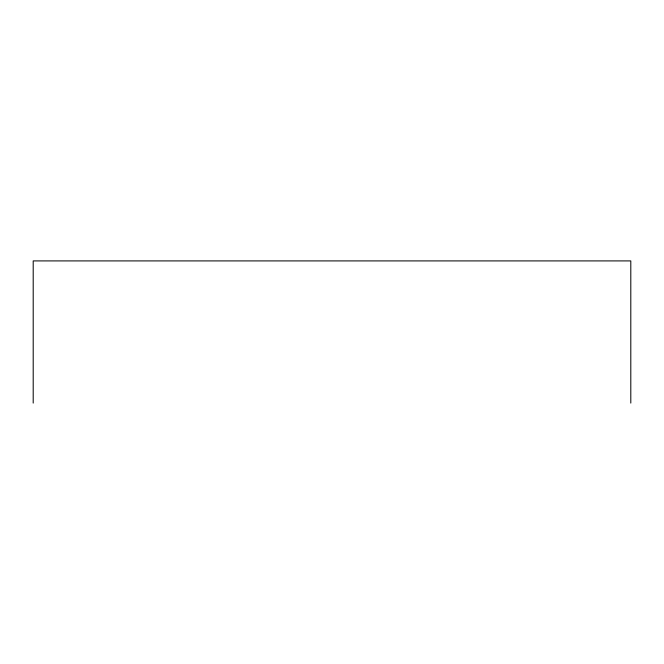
<?xml version="1.0" encoding="UTF-8"?>
<svg xmlns="http://www.w3.org/2000/svg" width="664" height="664" viewBox="0 0 664 664"><rect width="100%" height="100%" fill="white"/><g stroke="black" fill="none" stroke-linecap="round" stroke-linejoin="round"><path stroke-width="1" d="M630.8 403.089L630.8 260.911L33.2 260.911L33.2 403.089"/></g></svg>
